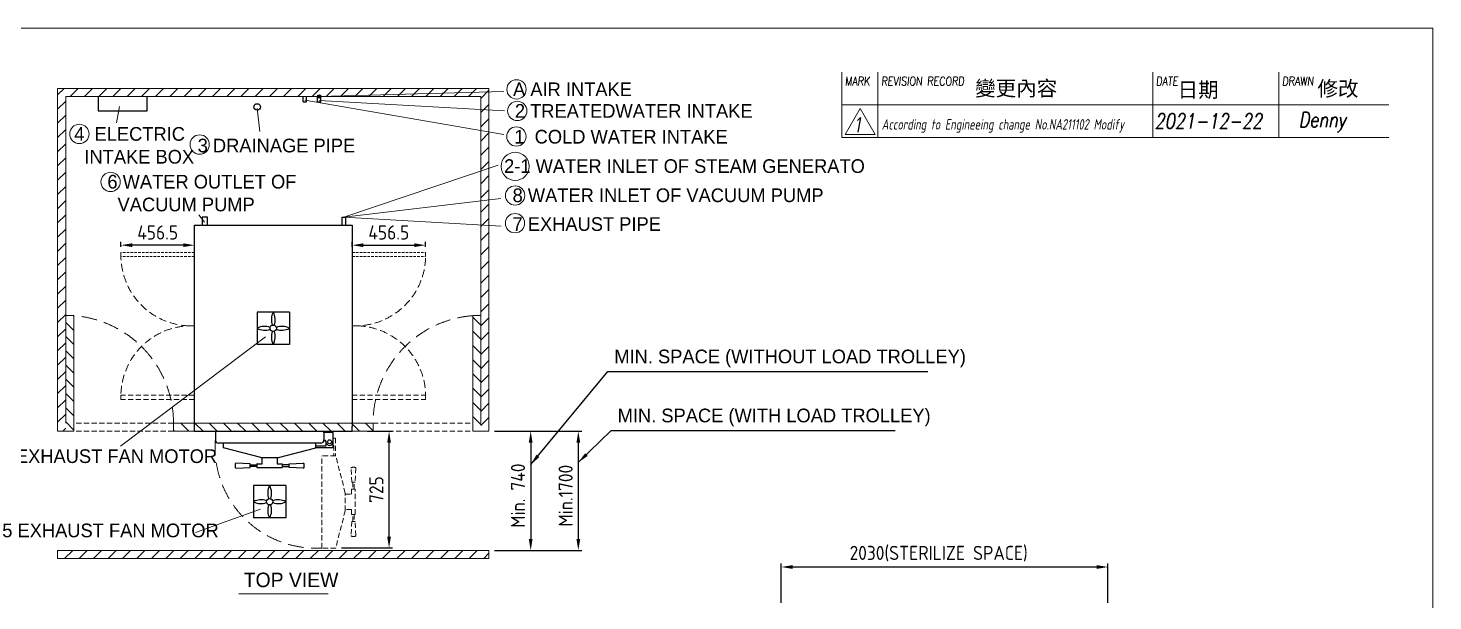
# Model space of a CAD drawing. Header units: millimetres. Extents: x -215875 to 27803, y -2277 to 9251.
# Drawn here: x 19072 to 27803, y 5693 to 9251 of the extents above; entities that cross this region are included whole.
import ezdxf

# ---------------------------------------------------------------- set-up
doc = ezdxf.new("R2010")
doc.units = ezdxf.units.MM
doc.header["$MEASUREMENT"] = 0
doc.linetypes.add('HIDDEN', pattern=[9.525, 6.35, -3.175])
doc.linetypes.add('HIDDEN2', pattern=[4.7625, 3.175, -1.5875])
doc.layers.get('0').update_dxf_attribs({"lineweight": 25})
for name, color, linetype, lineweight in [('D', 3, 'Continuous', 13), ('F', 7, 'Continuous', 15), ('H', 2, 'HIDDEN', 15), ('HIDDEN', 2, 'HIDDEN2', 9), ('S', 4, 'Continuous', 15), ('T', 4, 'Continuous', 15)]:
    doc.layers.add(name, color=color, linetype=linetype, lineweight=lineweight)
doc.styles.get("Standard").update_dxf_attribs({"font": 'KAIU.TTF'})
doc.styles.add('STU25', font='isocp2.shx')
doc.styles.add('Text', font='romans.shx', dxfattribs={"width": 0.8, "oblique": 10})
doc.dimstyles.new('STU25', dxfattribs={"dimscale": 35, "dimtxt": 2.5, "dimasz": 2, "dimexe": 0.6, "dimexo": 1, "dimgap": 1, "dimtad": 1, "dimdsep": 46, "dimtxsty": 'STU25', "dimcen": 2, "dimazin": 2, "dimtfac": 1, "dimtmove": 0, "dimatfit": 3, "dimfxl": 0, "dimtolj": 1, "dimtzin": 0, "dimarcsym": 0})
doc.dimstyles.new('STU25$7', dxfattribs={"dimscale": 35, "dimtxt": 2.5, "dimasz": 2, "dimexe": 1.25, "dimexo": 0.625, "dimgap": 1, "dimtad": 0, "dimdec": 4, "dimdsep": 46, "dimtxsty": 'STU25', "dimcen": 2.5, "dimazin": 2, "dimtfac": 1, "dimtdec": 4, "dimtmove": 0, "dimatfit": 3, "dimfxl": 0, "dimtolj": 1, "dimtzin": 0, "dimarcsym": 0})
pattern_1 = [(135, (238086.98, 22959.723), (-44.194174, -44.194174), [])]

# ---------------------------------------------------------------- blocks, each defined once
blk = doc.blocks.new('*D8')
at = {"layer": 'D', "color": 0, "lineweight": -2}
for p, q in [((21971.2, 6746.4), (22217, 6746.4)), ((22196, 6676.4), (22196, 6076.4)), ((21971.2, 6006.4), (22217, 6006.4))]:
    blk.add_line(p, q, dxfattribs=at)
at = {"layer": 'D', "color": 0}
for points in [[(22207.6, 6676.4), (22184.3, 6676.4), (22196, 6746.4)], [(22184.3, 6076.4), (22207.6, 6076.4), (22196, 6006.4)]]:
    blk.add_solid(points, dxfattribs=at)
at = {"layer": 'Defpoints', "color": 0}
for p in [(21936.2, 6746.4), (21936.2, 6006.4), (22196, 6006.4)]:
    blk.add_point(p, dxfattribs=at)
at = {"layer": 'D', "color": 0, "insert": (22117.2, 6346.4), "char_height": 87.5, "attachment_point": 5, "rotation": 90, "style": 'STU25'}
blk.add_mtext('\\A1;{\\Fisocp2.shx;Min. 740}', dxfattribs=at)
blk = doc.blocks.new('*D9')
at = {"layer": 'D', "color": 0, "lineweight": -2}
for p, q in [((21971.2, 6746.4), (22513.1, 6746.4)), ((22492.1, 6676.4), (22492.1, 6076.4)), ((21971.2, 6006.4), (22513.1, 6006.4))]:
    blk.add_line(p, q, dxfattribs=at)
at = {"layer": 'D', "color": 0}
for points in [[(22503.7, 6676.4), (22480.4, 6676.4), (22492.1, 6746.4)], [(22480.4, 6076.4), (22503.7, 6076.4), (22492.1, 6006.4)]]:
    blk.add_solid(points, dxfattribs=at)
at = {"layer": 'Defpoints', "color": 0}
for p in [(21936.2, 6746.4), (21936.2, 6006.4), (22492.1, 6006.4)]:
    blk.add_point(p, dxfattribs=at)
at = {"layer": 'D', "color": 0, "insert": (22413.3, 6346.4), "char_height": 87.5, "attachment_point": 5, "rotation": 90, "style": 'STU25'}
blk.add_mtext('\\A1;{\\Fisocp2.shx;Min.1700}', dxfattribs=at)
blk = doc.blocks.new('*D11')
at = {"layer": 'D', "color": 0, "lineweight": -2}
for p, q in [((21181.2, 6746.4), (21336.7, 6746.4)), ((21315.7, 6091.4), (21315.7, 6676.4)), ((21019.4, 6021.4), (21336.7, 6021.4))]:
    blk.add_line(p, q, dxfattribs=at)
at = {"layer": 'D', "color": 0}
for points in [[(21327.4, 6676.4), (21304.1, 6676.4), (21315.7, 6746.4)], [(21304.1, 6091.4), (21327.4, 6091.4), (21315.7, 6021.4)]]:
    blk.add_solid(points, dxfattribs=at)
at = {"layer": 'Defpoints', "color": 0}
for p in [(21146.2, 6746.4), (21315.7, 6746.4), (20984.4, 6021.4)]:
    blk.add_point(p, dxfattribs=at)
at = {"layer": 'D', "color": 0, "insert": (21237, 6384.3), "char_height": 87.5, "attachment_point": 5, "rotation": 90, "style": 'STU25'}
blk.add_mtext('\\A1;725', dxfattribs=at)
blk = doc.blocks.new('*D12')
at = {"layer": 'D', "color": 0, "lineweight": -2}
for p, q in [((21086.2, 7892.9), (21086.2, 7923.5)), ((21156.2, 7902.5), (21472.7, 7902.5)), ((21542.7, 7892.9), (21542.7, 7923.5))]:
    blk.add_line(p, q, dxfattribs=at)
at = {"layer": 'D', "color": 0}
for points in [[(21156.2, 7914.2), (21156.2, 7890.9), (21086.2, 7902.5)], [(21472.7, 7890.9), (21472.7, 7914.2), (21542.7, 7902.5)]]:
    blk.add_solid(points, dxfattribs=at)
at = {"layer": 'Defpoints', "color": 0}
for p in [(21086.2, 7857.9), (21542.7, 7902.5), (21542.7, 7857.9)]:
    blk.add_point(p, dxfattribs=at)
at = {"layer": 'D', "color": 0, "insert": (21314.4, 7981.3), "char_height": 87.5, "attachment_point": 5, "style": 'STU25'}
blk.add_mtext('\\A1;456.5', dxfattribs=at)
blk = doc.blocks.new('*D13')
at = {"layer": 'D', "color": 0, "lineweight": -2}
for p, q in [((19649.7, 7892.9), (19649.7, 7923.5)), ((20036.2, 7902.5), (19719.7, 7902.5)), ((20106.2, 7892.9), (20106.2, 7923.5))]:
    blk.add_line(p, q, dxfattribs=at)
at = {"layer": 'D', "color": 0}
for points in [[(19719.7, 7914.2), (19719.7, 7890.9), (19649.7, 7902.5)], [(20036.2, 7890.9), (20036.2, 7914.2), (20106.2, 7902.5)]]:
    blk.add_solid(points, dxfattribs=at)
at = {"layer": 'Defpoints', "color": 0}
for p in [(19649.7, 7902.5), (19649.7, 7857.9), (20106.2, 7857.9)]:
    blk.add_point(p, dxfattribs=at)
at = {"layer": 'D', "color": 0, "insert": (19877.9, 7981.3), "char_height": 87.5, "attachment_point": 5, "style": 'STU25'}
blk.add_mtext('\\A1;456.5', dxfattribs=at)
blk = doc.blocks.new('*D26')
at = {"layer": 'D', "color": 0, "lineweight": -2}
for p, q in [((23753.4, 5681.7), (23753.4, 5924.4)), ((23823.4, 5903.4), (25713.4, 5903.4)), ((25783.4, 5681.7), (25783.4, 5924.4))]:
    blk.add_line(p, q, dxfattribs=at)
at = {"layer": 'D', "color": 0}
for points in [[(23823.4, 5915), (23823.4, 5891.7), (23753.4, 5903.4)], [(25713.4, 5891.7), (25713.4, 5915), (25783.4, 5903.4)]]:
    blk.add_solid(points, dxfattribs=at)
at = {"layer": 'Defpoints', "color": 0}
for p in [(25783.4, 5903.4), (23753.4, 5646.7), (25783.4, 5646.7)]:
    blk.add_point(p, dxfattribs=at)
at = {"layer": 'D', "color": 0, "insert": (24177.8, 6034.6), "char_height": 87.5, "attachment_point": 1, "style": 'STU25'}
blk.add_mtext('\\A1;{\\Fisocp2.shx;2030(STERILIZE SPACE)}', dxfattribs=at)

msp = doc.modelspace()

# ---------------------------------------------------------------- hatches: boundary and pattern name
msp.add_hatch(color=256).paths.add_polyline_path([(20881.195, 8837.113, 1), (20881.195, 8815.591, 1)])
at = {"layer": 'H', "ltscale": 5}
h = msp.add_hatch(dxfattribs=at)
h.set_pattern_fill('ANSI31', color=256, scale=500, style=0)
h.set_pattern_definition([(45, (238086.98, 22959.723), (-44.194174, 44.194174), [])])
h.paths.add_polyline_path([(21936.195, 8876.352), (21936.195, 6746.352), (21886.195, 6746.352), (21886.195, 6796.352), (21886.195, 8826.352), (19306.195, 8826.352), (19306.195, 6796.352), (19306.195, 6746.352), (19256.195, 6746.352), (19256.195, 8876.352)])
h = msp.add_hatch(dxfattribs=at)
h.set_pattern_fill('ANSI31', color=256, scale=500, angle=90, style=0)
h.set_pattern_definition(pattern_1)
h.paths.add_polyline_path([(19306.195, 6746.352), (19356.195, 6746.352), (19356.195, 7465.567), (19306.195, 7465.567), (19306.195, 6796.352)])
h = msp.add_hatch(dxfattribs=at)
h.set_pattern_fill('ANSI31', color=256, scale=500, angle=90, style=0)
h.set_pattern_definition(pattern_1)
h.paths.add_polyline_path([(21886.195, 7465.567), (21886.195, 6796.352), (21886.195, 6746.352), (21836.195, 6746.352), (21836.195, 7465.567)])
h = msp.add_hatch(dxfattribs=at)
h.set_pattern_fill('ANSI31', color=256, scale=500, angle=270, style=0)
h.set_pattern_definition([(315, (238086.98, 22959.723), (44.194174, 44.194174), [])])
h.paths.add_polyline_path([(19975.411, 6746.352), (19975.411, 6796.352), (21216.98, 6796.352), (21216.98, 6746.352)])
h = msp.add_hatch(dxfattribs=at)
h.set_pattern_fill('ANSI31', color=256, scale=20, style=0)
h.set_pattern_definition([(45, (237520.766, 23019.723), (-44.90128, 44.90128), [])])
h.paths.add_polyline_path([(19256.195, 6006.352), (19256.195, 5956.352), (21936.195, 5956.352), (21936.195, 6006.352)])

# ---------------------------------------------------------------- linework, layer by layer
for p, q in [((20782.529, 8793.977), (20782.529, 8826.352)), ((20802.529, 8793.977), (20802.529, 8826.352)), ((20871.195, 8793.977), (20871.195, 8826.352)), ((20891.195, 8793.977), (20891.195, 8826.352)), ((20782.529, 8793.977), (20802.529, 8793.977)), ((20871.195, 8793.977), (20891.195, 8793.977)), ((20154.199, 8076.352), (20154.199, 8026.352)), ((20188.199, 8076.352), (20154.199, 8076.352)), ((20188.199, 8026.352), (20188.199, 8076.352)), ((21025.13, 8076.352), (21045.13, 8076.352)), ((21025.13, 8026.352), (21025.13, 8076.352)), ((21045.13, 8076.352), (21045.13, 8026.352)), ((20106.195, 8026.352), (21086.195, 8026.352)), ((20106.195, 7857.852), (20106.195, 8026.352)), ((21086.195, 8026.352), (21086.195, 6776.352)), ((20106.195, 6746.352), (20106.195, 7857.852)), ((20496.195, 7486.352), (20496.195, 7286.352)), ((20696.195, 7486.352), (20496.195, 7486.352)), ((20696.195, 7486.352), (20696.195, 7286.352)), ((20696.195, 7286.352), (20496.195, 7286.352)), ((20106.195, 6746.352), (21086.195, 6746.352)), ((20236.195, 6737.352), (20236.195, 6693.352)), ((20911.195, 6741.352), (20921.195, 6741.352)), ((20911.195, 6741.352), (20911.195, 6689.352)), ((20911.195, 6737.352), (20911.195, 6693.352)), ((20921.195, 6741.352), (20968.695, 6741.352)), ((20968.695, 6681.352), (20968.695, 6741.352)), ((21086.195, 6746.352), (21086.195, 6776.352)), ((20891.195, 6673.352), (20256.195, 6673.352)), ((20286.995, 6643.189), (20286.995, 6673.352)), ((20518.695, 6584.152), (20286.995, 6643.189)), ((20628.695, 6584.152), (20860.395, 6643.189)), ((20860.395, 6643.189), (20860.395, 6673.352)), ((20923.695, 6654.352), (20860.395, 6654.352)), ((20968.695, 6644.352), (20860.395, 6644.352)), ((20911.195, 6689.352), (20921.195, 6689.352)), ((20923.695, 6689.352), (20921.195, 6689.352)), ((20923.695, 6681.352), (20923.695, 6689.352)), ((20923.695, 6681.352), (20923.695, 6654.352)), ((20968.695, 6654.352), (20968.695, 6681.352)), ((20968.695, 6644.352), (20968.695, 6654.352)), ((20518.695, 6584.152), (20628.695, 6584.152)), ((20526.195, 6544.402), (20526.195, 6584.152)), ((20621.195, 6584.152), (20621.195, 6544.402)), ((20451.708, 6543.402), (20364.708, 6547.902)), ((20364.708, 6517.902), (20451.708, 6522.402)), ((20451.708, 6522.402), (20451.708, 6543.402)), ((20451.708, 6537.652), (20494.945, 6537.652)), ((20494.945, 6528.152), (20451.708, 6528.152)), ((20494.945, 6543.402), (20494.945, 6522.402)), ((20495.945, 6544.402), (20526.195, 6544.402)), ((20495.945, 6521.402), (20651.445, 6521.402)), ((20621.195, 6544.402), (20651.445, 6544.402)), ((20652.445, 6543.402), (20652.445, 6522.402)), ((20695.683, 6537.652), (20652.445, 6537.652)), ((20652.445, 6528.152), (20695.683, 6528.152)), ((20695.683, 6543.402), (20782.683, 6547.902)), ((20695.683, 6522.402), (20695.683, 6543.402)), ((20782.683, 6517.902), (20695.683, 6522.402)), ((20473.695, 6408.852), (20473.695, 6208.852)), ((20673.695, 6408.852), (20473.695, 6408.852)), ((20673.695, 6408.852), (20673.695, 6208.852)), ((20673.695, 6208.852), (20473.695, 6208.852))]:
    msp.add_line(p, q)
msp.add_lwpolyline([(19506.893, 8826.352), (19506.893, 8736.754), (19811.581, 8736.754), (19811.581, 8826.352)])
for centre, radius in [((20881.195, 8826.352), 10.761), ((20496.195, 8761.352), 20), ((20596.195, 7386.352), 20), ((20596.195, 7386.352), 20), ((20596.195, 7386.352), 20), ((20596.195, 7386.352), 20), ((20946.195, 6681.352), 12), ((20946.195, 6681.352), 12), ((20573.695, 6308.852), 20), ((20573.695, 6308.852), 20), ((20573.695, 6308.852), 20), ((20573.695, 6308.852), 20)]:
    msp.add_circle(centre, radius)
for centre, radius, start, end in [((20677.22, 7440.476), 93.11, 150.4818019, 201.9770324), ((20515.171, 7440.476), 93.11, 338.0229676, 29.5181981), ((20542.071, 7305.327), 93.11, 68.0229676, 119.5181981), ((20542.071, 7467.376), 93.11, 240.4818019, 291.9770324), ((20677.22, 7332.227), 93.11, 158.0229676, 209.5181981), ((20515.171, 7332.227), 93.11, 330.4818019, 21.9770324), ((20650.32, 7305.327), 93.11, 60.4818019, 111.9770324), ((20650.32, 7467.376), 93.11, 248.0229676, 299.5181981), ((20256.195, 6737.352), 20, 153.256316, 180), ((20891.195, 6737.352), 20, 0, 26.743684), ((20977.088, 6777.589), 108.107, 359.8743884, 359.8745224), ((20256.195, 6693.352), 20, 180, 270), ((20891.195, 6693.352), 20, 270, 0), ((20946.195, 6681.352), 22.5, 180, 0), ((20414.48, 6532.902), 55.773, 168.6471146, 191.3528854), ((20364.708, 6542.895), 5.007, 90, 168.6471146), ((20364.708, 6522.908), 5.007, 191.3528854, 275.9218723), ((20495.945, 6543.402), 1, 90, 180), ((20495.945, 6522.402), 1, 180, 270), ((20651.445, 6543.402), 1, 0, 90), ((20651.445, 6522.402), 1, 270, 0), ((20782.683, 6522.908), 5.007, 264.0781277, 348.6471146), ((20782.683, 6542.895), 5.007, 11.3528854, 90), ((20732.91, 6532.902), 55.773, 348.6471146, 11.3528854), ((20654.72, 6362.976), 93.11, 150.4818019, 201.9770324), ((20492.671, 6362.976), 93.11, 338.0229676, 29.5181981), ((20519.571, 6227.827), 93.11, 68.0229676, 119.5181981), ((20519.571, 6389.876), 93.11, 240.4818019, 291.9770324), ((20654.72, 6254.727), 93.11, 158.0229676, 209.5181981), ((20492.671, 6254.727), 93.11, 330.4818019, 21.9770324), ((20627.82, 6227.827), 93.11, 60.4818019, 111.9770324), ((20627.82, 6389.876), 93.11, 248.0229676, 299.5181981)]:
    msp.add_arc(centre, radius, start, end)
at = {"layer": 'D'}
for p, q in [((20881.195, 8826.352), (22028.846, 8856.76)), ((19639.886, 8763.249), (19621.688, 8661.547)), ((20496.195, 8751.916), (20513.626, 8608.593)), ((20791.304, 8804.23), (22029.998, 8590.494)), ((20882.134, 8801.495), (22032.302, 8737.296)), ((21035.13, 8076.352), (21993.586, 8400.34)), ((21035.13, 8076.352), (22011.212, 8192.938)), ((20167.937, 8046.524), (20132.725, 8090.476)), ((21035.13, 8076.352), (22012.848, 8021.274)), ((20548.599, 7333.96), (19647.169, 6653.955)), ((20112.465, 6117.814), (20516.847, 6261.747)), ((20381.642, 5735.937), (20938.188, 5735.937))]:
    msp.add_line(p, q, dxfattribs=at)
for centre, radius in [((22108.019, 8870.618), 60), ((22112.781, 8736.529), 60), ((19391.181, 8593.51), 60), ((20138.751, 8527.707), 60), ((22107.133, 8577.847), 60), ((22099.56, 8392.251), 87.5), ((19585.057, 8295.429), 60), ((22099.231, 8211.27), 60), ((22098.499, 8039.064), 60)]:
    msp.add_circle(centre, radius, dxfattribs=at)
at = {"layer": 'F'}
msp.add_line((24129.15, 8976.98), (24129.15, 8571.98), dxfattribs=at)
at = {"layer": 'F', "color": 7}
for p, q in [((24354.15, 8976.98), (24354.15, 8571.98)), ((26062.32, 8571.98), (26062.32, 8976.98)), ((26846.048, 8571.98), (26846.048, 8976.98)), ((27529.139, 8774.48), (24129.15, 8774.48)), ((24129.15, 8571.98), (27529.139, 8571.98))]:
    msp.add_line(p, q, dxfattribs=at)
at = {"layer": 'F', "color": 6}
msp.add_lwpolyline([(14618.16, 9251.001), (14618.16, -18.999), (27803.16, -18.999), (27803.16, 9251.001)], close=True, dxfattribs=at)
msp.add_lwpolyline([(14618.16, 9251.001), (14618.16, -18.999), (27803.16, -18.999), (27803.16, 9251.001)], close=True, dxfattribs=at)
at = {"layer": 'F', "color": 7}
msp.add_lwpolyline([(24243.366, 8751.066), (24149.875, 8589.135), (24336.856, 8589.135)], close=True, dxfattribs=at)
at = {"layer": 'H', "ltscale": 5}
for p, q in [((20106.195, 6969.852), (19649.695, 6969.852)), ((20106.195, 6944.852), (19649.695, 6944.852)), ((21086.195, 6969.852), (21542.695, 6969.852)), ((21086.195, 6944.852), (21542.695, 6944.852)), ((19975.411, 6796.352), (19356.195, 6796.352)), ((19975.411, 6746.352), (19356.195, 6746.352)), ((21216.98, 6796.352), (21836.195, 6796.352)), ((21216.98, 6746.352), (21836.195, 6746.352)), ((20973.195, 6658.852), (20973.195, 6594.752)), ((20983.195, 6703.852), (20983.195, 6594.752)), ((20984.358, 6594.752), (20898.195, 6594.752)), ((20898.195, 6021.352), (20898.195, 6594.752)), ((21043.395, 6363.052), (20984.358, 6594.752)), ((21084.145, 6430.039), (21079.645, 6517.039)), ((21109.645, 6517.039), (21105.145, 6430.039)), ((21083.145, 6355.552), (21083.145, 6385.802)), ((21105.145, 6430.039), (21084.145, 6430.039)), ((21084.145, 6386.802), (21105.145, 6386.802)), ((21089.895, 6430.039), (21089.895, 6386.802)), ((21099.395, 6386.802), (21099.395, 6430.039)), ((21106.145, 6230.302), (21106.145, 6385.802)), ((21043.395, 6253.052), (21043.395, 6363.052)), ((21043.395, 6355.552), (21083.145, 6355.552)), ((21043.395, 6253.052), (20984.358, 6021.352)), ((21083.145, 6260.552), (21043.395, 6260.552)), ((21083.145, 6230.302), (21083.145, 6260.552)), ((21084.145, 6229.302), (21105.145, 6229.302)), ((21089.895, 6186.064), (21089.895, 6229.302)), ((21099.395, 6229.302), (21099.395, 6186.064)), ((21084.145, 6186.064), (21079.645, 6099.064)), ((21105.145, 6186.064), (21084.145, 6186.064)), ((21109.645, 6099.064), (21105.145, 6186.064)), ((20984.358, 6021.352), (20898.195, 6021.352))]:
    msp.add_line(p, q, dxfattribs=at)
at = {"layer": 'H', "ltscale": 15}
for centre, radius, start, end in [((19306.195, 6796.352), 670, 0, 85.7202168), ((21886.195, 6796.352), 670, 94.2797832, 180), ((20861.702, 6647.476), 627.187, 175.8053259, 273.335683)]:
    msp.add_arc(centre, radius, start, end, dxfattribs=at)
at = {"layer": 'H', "ltscale": 5}
for centre, radius, start, end in [((21084.652, 6517.039), 5.007, 101.3528854, 180), ((21094.645, 6467.267), 55.773, 78.6471146, 101.3528854), ((21104.639, 6517.039), 5.007, 354.0781277, 78.6471146), ((21084.145, 6385.802), 1, 90, 180), ((21105.145, 6385.802), 1, 0, 90), ((21084.145, 6230.302), 1, 180, 270), ((21105.145, 6230.302), 1, 270, 0), ((21084.652, 6099.064), 5.007, 180, 258.6471146), ((21094.645, 6148.837), 55.773, 258.6471146, 281.3528854), ((21104.639, 6099.064), 5.007, 281.3528854, 5.9218723)]:
    msp.add_arc(centre, radius, start, end, dxfattribs=at)
at = {"layer": 'HIDDEN', "ltscale": 5}
for p, q in [((20106.195, 7857.852), (19649.695, 7857.852)), ((19649.695, 7832.852), (19649.695, 7857.852)), ((21086.195, 7857.852), (21542.695, 7857.852)), ((21542.695, 7832.852), (21542.695, 7857.852)), ((20106.195, 7832.852), (19649.695, 7832.852)), ((21086.195, 7832.852), (21542.695, 7832.852)), ((19649.695, 6969.852), (19649.695, 6944.852)), ((21542.695, 6969.852), (21542.695, 6944.852)), ((20983.195, 6703.852), (20968.695, 6703.852)), ((20968.695, 6658.852), (20973.195, 6658.852))]:
    msp.add_line(p, q, dxfattribs=at)
at = {"layer": 'HIDDEN', "ltscale": 15}
for centre, start, end in [((20086.8, 7838.457), 177.4593455, 272.5406545), ((21105.591, 7838.457), 267.4593455, 2.5406545), ((20086.8, 6964.247), 87.4593455, 182.5406545), ((21105.591, 6964.247), 357.4593455, 92.5406545)]:
    msp.add_arc(centre, 437.535, start, end, dxfattribs=at)
at = {"layer": 'S', "linetype": 'Continuous'}
msp.add_line((19256.195, 8876.352), (21936.195, 8876.352), dxfattribs=at)
at = {"layer": 'S'}
for p, q in [((19256.195, 8876.352), (19256.195, 6746.352)), ((19306.195, 8826.352), (19306.195, 6796.352)), ((19306.195, 8826.352), (21886.195, 8826.352)), ((21886.195, 8826.352), (21886.195, 6796.352)), ((21936.195, 8876.352), (21936.195, 6746.352)), ((19306.195, 7465.567), (19306.195, 6796.352)), ((19356.195, 7465.567), (19306.195, 7465.567)), ((19356.195, 6746.352), (19356.195, 7465.567)), ((21836.195, 6746.352), (21836.195, 7465.567)), ((21836.195, 7465.567), (21886.195, 7465.567)), ((19356.195, 6746.352), (19256.195, 6746.352)), ((19975.411, 6796.352), (21216.98, 6796.352)), ((19975.411, 6746.352), (19975.411, 6796.352)), ((19975.411, 6746.352), (21216.98, 6746.352)), ((21216.98, 6746.352), (21216.98, 6796.352)), ((21836.195, 6746.352), (21936.195, 6746.352)), ((19256.195, 6006.352), (21936.195, 6006.352)), ((19256.195, 6006.352), (19256.195, 5956.352)), ((19256.195, 5956.352), (21936.195, 5956.352)), ((21936.195, 6006.352), (21936.195, 5956.352))]:
    msp.add_line(p, q, dxfattribs=at)

# ---------------------------------------------------------------- texts
at = {"layer": 'D', "attachment_point": 1}
for s, insert, char_height in [('{\\FARISOP2.SHX|c0;{\\C3;A AIR INTAKE}}', (22086.304, 8913.261), 85), ('{\\FARISOP3.SHX|c0;{\\C3;2 \\FARISOP2.SHX|c0;TREATEDWATER INTAKE}}', (22097.49, 8779.035), 85), ('{\\FARISOP2.SHX|c0;{\\C3;4  ELECTRIC\\P  INTAKE BOX}}', (19359.02, 8636.153), 85), ('{\\FARISOP2.SHX|c0;{\\C3;3 DRAINAGE PIPE}}', (20126.3, 8564.101), 85), ('{\\FARISOP2.SHX|c0;{\\C3;1  COLD WATER INTAKE}}', (22094.22, 8618.894), 85), ('{\\FARISOP2.SHX|c0;{\\C3;2-1 WATER INLET OF STEAM GENERATO}}', (22030.741, 8436.334), 85), ('{\\FARISOP2.SHX|c0;{\\C3;6 WATER OUTLET OF \\P\\Farsimp.shx|c0;  \\FARISOP2.SHX|c0;VACUUM PUMP}}', (19565.25, 8339.498), 85), ('{\\FARISOP2.SHX|c0;{\\C3;8 WATER INLET OF VACUUM PUMP}}', (22083.535, 8255.034), 85), ('{\\FARISOP2.SHX|c0;{\\C3;7 EXHAUST PIPE}}', (22083.164, 8076.182), 85), ('{\\FARISOP2.SHX|c0;{\\C3;MIN. SPACE (WITHOUT LOAD TROLLEY)}}', (22715.716, 7253.671), 85), ('{\\FARISOP2.SHX|c0;{\\C3;MIN. SPACE (WITH LOAD TROLLEY)}}', (22736.434, 6887.153), 85), ('{\\FARISOP2.SHX|c0;{\\C3;5-1EXHAUST FAN MOTOR}}', (18832.371, 6634.384), 85), ('{\\FARISOP2.SHX|c0;{\\C3;5 EXHAUST FAN MOTOR}}', (18911.911, 6172.985), 85), ('{\\FARISOP2.SHX|c0;{\\C11;TOP VIEW}}', (20412.606, 5868.32), 90)]:
    msp.add_mtext(s, dxfattribs=dict(at, insert=insert, char_height=char_height))
at = {"layer": 'F', "color": 1, "lineweight": 15, "style": 'Text', "oblique": 5, "width": 0.8}
for s, p in [('MARK', (24149.051, 8894.497)), ('REVISION RECORD', (24374.051, 8894.497)), ('DATE', (26082.222, 8894.497)), ('DRAWN', (26865.95, 8894.497))]:
    msp.add_text(s, height=54, dxfattribs=at).set_placement(p)
at = {"layer": 'F', "lineweight": -3}
for s, p in [('變更內容', (24958.484, 8830.012)), ('日期', (26216.666, 8821.112)), ('修改', (27085.871, 8828.232))]:
    msp.add_text(s, height=93.4085, dxfattribs=at).set_placement(p)
at = {"layer": 'T', "lineweight": 20, "style": 'Text', "oblique": 10, "width": 0.8}
for s, height, p in [('1', 90, (24194.9, 8605.178)), ('2021-12-22', 92, (26073.532, 8627.934)), ('Denny', 92, (26969.682, 8636.197))]:
    msp.add_text(s, height=height, dxfattribs=at).set_placement(p)
at = {"layer": 'T', "linetype": 'Continuous', "lineweight": 20, "insert": (24377.602, 8685.63), "char_height": 65, "attachment_point": 1, "style": 'Text'}
msp.add_mtext('{\\Fisocp2.shx|c136;According to Engineeing change No.NA211102 Modify}', dxfattribs=at)

# ---------------------------------------------------------------- dimensions: what is measured, and where the dimension line sits
at = {"layer": 'D'}
dim = msp.add_linear_dim(base=(19649.695, 7902.543), p1=(20106.195, 7857.852), p2=(19649.695, 7857.852), angle=180, dimstyle='STU25', dxfattribs=at)
dim.commit()
dim.dimension.update_dxf_attribs({"geometry": '*D13', "text_midpoint": (19877.945, 7981.293)})
dim = msp.add_linear_dim(base=(21542.695, 7902.543), p1=(21086.195, 7857.852), p2=(21542.695, 7857.852), dimstyle='STU25', dxfattribs=at)
dim.commit()
dim.dimension.update_dxf_attribs({"geometry": '*D12', "text_midpoint": (21314.445, 7981.293)})
dim = msp.add_linear_dim(base=(21315.744, 6746.352), p1=(20984.358, 6021.352), p2=(21146.195, 6746.352), angle=90, dimstyle='STU25', dxfattribs=at)
dim.commit()
dim.dimension.update_dxf_attribs({"geometry": '*D11', "text_midpoint": (21315.744, 6384.252), "dimtype": 160})
for base, text, picture, middle in [((22195.961, 6006.352), '{\\Fisocp2.shx;Min. <>}', '*D8', (22195.961, 6346.352)), ((22492.066, 6006.352), '{\\Fisocp2.shx;Min.1700}', '*D9', (22492.066, 6346.352))]:
    dim = msp.add_linear_dim(base=base, p1=(21936.195, 6746.352), p2=(21936.195, 6006.352), angle=90, text=text, dimstyle='STU25', dxfattribs=at)
    dim.commit()
    dim.dimension.update_dxf_attribs({"geometry": picture, "text_midpoint": middle, "dimtype": 160})
dim = msp.add_linear_dim(base=(25783.399, 5903.38), p1=(23753.399, 5646.7), p2=(25783.399, 5646.7), text='{\\Fisocp2.shx;<>(STERILIZE SPACE)}', dimstyle='STU25', dxfattribs=at)
dim.commit()
dim.dimension.update_dxf_attribs({"geometry": '*D26', "text_midpoint": (24768.399, 5986.505)})

# ---------------------------------------------------------------- leaders
for points in [[(22195.961, 6539.385), (22676.002, 7117.099), (24663.196, 7117.099)], [(22492.066, 6552.75), (22695.681, 6750.58), (24462.112, 6750.58)]]:
    msp.add_leader(points, dimstyle='STU25$7', override={"dimgap": 1, "dimtad": 0}, dxfattribs=at)

doc.saveas('drawing.dxf')
